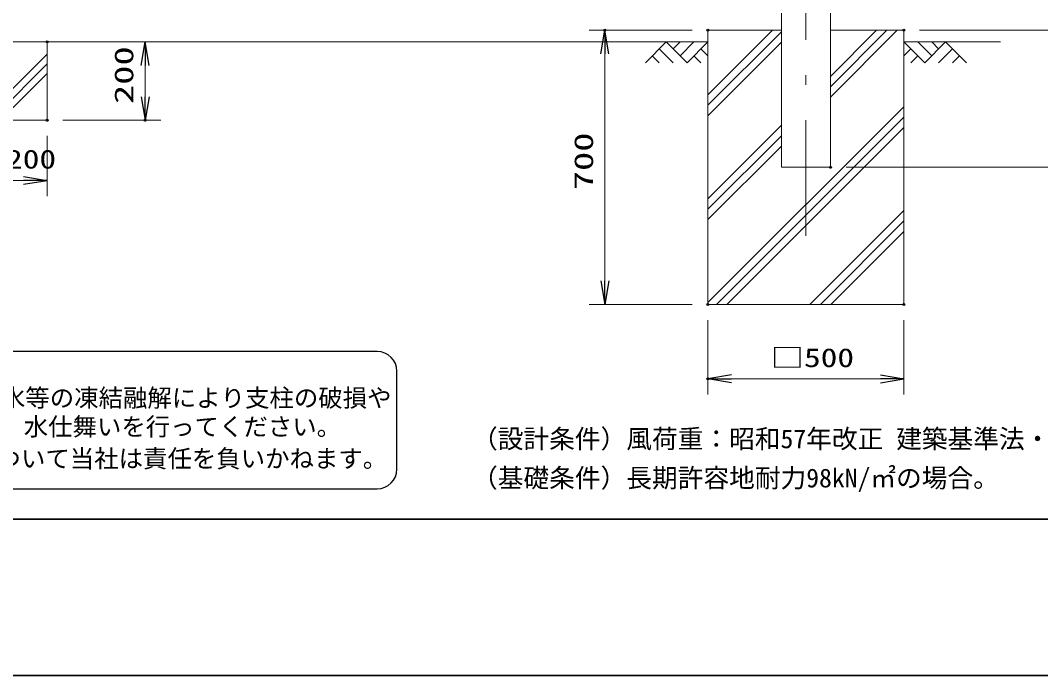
# Model space of a CAD drawing. Units: millimetres, scale not verified. Extents: x -4200 to 4200, y -2970 to 2970.
# Drawn here: x -1231 to 1372, y -2970 to -1298 of the extents above; entities that cross this region are included whole.
import ezdxf
from ezdxf.enums import TextEntityAlignment as Align

# ---------------------------------------------------------------- set-up
doc = ezdxf.new("R2010")
doc.units = ezdxf.units.MM
doc.header["$LTSCALE"] = 10
doc.header["$PDMODE"] = 32
doc.header["$PDSIZE"] = 5
doc.linetypes.add('USER1', pattern=[50.5, 30, -9, 2.5, -9])
for name, color, linetype, lineweight in [('0-0_2', 4, 'Continuous', 18), ('0-1_0', 7, 'Continuous', 25), ('0-3_30', 3, 'USER1', 9), ('0-4_6', 7, 'Continuous', 9), ('0-9_1', 7, 'Continuous', 9), ('0-C_16', 7, 'Continuous', 9), ('1-1_31', 7, 'Continuous', 9), ('1-4_34', 59, 'Continuous', 9), ('1-A_D-TTL-TXT', 2, 'Continuous', 25)]:
    doc.layers.add(name, color=color, linetype=linetype, lineweight=lineweight)
doc.layers.add('0-2_Defpoints', color=7, linetype='Continuous')
doc.styles.add('ＭＳ ゴシック', font='')
doc.styles.get('ＭＳ ゴシック').set_extended_font_data('MS Gothic')

# ---------------------------------------------------------------- blocks, each defined once
blk = doc.blocks.new('_OPEN')
at = {"layer": '0-1_0'}
blk.add_line((-10, 1.667), (0, 0), dxfattribs=at)
blk.add_lwpolyline([(-10, -1.667), (0, 0), (-10, 0)], dxfattribs=at)
blk = doc.blocks.new('G22')
at = {"layer": '1-4_34'}
for p, q in [((43790.7, 15952.9), (43258.6, 15420.7)), ((43790.7, 15952.9), (44322.8, 15420.7)), ((43967.2, 15774.6), (44145.5, 15952.9)), ((44145.5, 15598.1), (44500.2, 15952.9)), ((44322.8, 15420.7), (44855, 15952.9)), ((43613.4, 15775.5), (43969.7, 15420.7)), ((44677.6, 15775.5), (44855, 15598.9)), ((43436, 15598.1), (43614.2, 15420.7)), ((44500.2, 15598.1), (44678.4, 15420.7))]:
    blk.add_line(p, q, dxfattribs=at)
blk = doc.blocks.new('G21')
at = {"layer": '0-1_0'}
blk.add_blockref('G22', (0, 0), dxfattribs=at)
blk = doc.blocks.new('G24')
at = {"layer": '1-4_34'}
for p, q in [((50387.1, 15420.7), (49855, 15952.9)), ((50564.5, 15598.1), (50209.7, 15952.9)), ((50919.2, 15952.9), (50387.1, 15420.7)), ((50742.8, 15774.6), (50564.5, 15952.9)), ((50919.2, 15952.9), (51451.3, 15420.7)), ((50032.3, 15775.5), (49855, 15598.9)), ((51096.6, 15775.5), (50740.2, 15420.7)), ((50209.7, 15598.1), (50031.5, 15420.7)), ((51274, 15598.1), (51095.8, 15420.7))]:
    blk.add_line(p, q, dxfattribs=at)
blk = doc.blocks.new('G23')
at = {"layer": '0-1_0'}
blk.add_blockref('G24', (0, 0), dxfattribs=at)

msp = doc.modelspace()

# ---------------------------------------------------------------- linework, layer by layer
at = {"layer": '0-0_2'}
for p, q in [((483.34, -1322.65), (220.54, -1322.65)), ((1063.34, -1322.65), (1639.89, -1322.65)), ((1063.34, -1322.65), (1499.89, -1322.65)), ((1063.34, -1322.65), (1639.89, -1322.65)), ((-1122.56, -1352.65), (-872.56, -1352.65)), ((260.54, -1962.65), (260.54, -1382.65)), ((-912.56, -1412.65), (-912.56, -1492.65)), ((-1122.56, -1552.65), (-872.56, -1552.65)), ((-1162.56, -1592.65), (-1162.56, -1745.99)), ((875.84, -1672.65), (1639.89, -1672.65)), ((875.84, -1672.65), (1766.89, -1672.65)), ((-1222.56, -1705.99), (-1302.56, -1705.99)), ((483.34, -2022.65), (220.54, -2022.65)), ((523.34, -2062.65), (523.34, -2252.67)), ((1023.34, -2062.65), (1023.34, -2252.67)), ((963.34, -2212.67), (583.34, -2212.67))]:
    msp.add_line(p, q, dxfattribs=at)
at = {"layer": '0-2_Defpoints'}
for p in [(260.54, -1322.65), (523.34, -1322.65), (1023.34, -1322.65), (-1162.56, -1352.65), (-1162.56, -1552.65), (-1162.56, -1552.65), (-912.56, -1552.65), (835.84, -1672.65), (523.34, -2022.65), (523.34, -2022.65), (1023.34, -2022.65), (523.34, -2212.67)]:
    msp.add_point(p, dxfattribs=at)
at = {"layer": '0-3_30'}
msp.add_line((773.34, -37.4), (773.34, -1847.34), dxfattribs=at)
at = {"layer": '0-4_6'}
for p, q in [((710.84, -107.65), (710.84, -1672.65)), ((835.84, -107.65), (835.84, -1672.65))]:
    msp.add_line(p, q, dxfattribs=at)
at = {"layer": '0-9_1'}
for p, q in [((523.34, -1487.86), (688.55, -1322.65)), ((523.34, -1514.37), (710.84, -1326.87)), ((1023.34, -1322.65), (835.84, -1322.65)), ((835.84, -1493.44), (1006.63, -1322.65)), ((835.84, -1466.92), (980.12, -1322.65)), ((835.84, -1440.41), (953.6, -1322.65)), ((1023.34, -2022.65), (1023.34, -1322.65)), ((523.34, -1352.65), (-2976.66, -1352.65)), ((523.34, -1540.89), (710.84, -1353.39)), ((1023.34, -1352.65), (1269.55, -1352.65)), ((-1331.28, -1552.65), (-1162.56, -1383.93)), ((-1306.58, -1552.65), (-1162.56, -1408.63)), ((-1281.87, -1552.65), (-1162.56, -1433.34)), ((523.34, -2017.96), (1023.34, -1517.96)), ((545.17, -2022.65), (1023.34, -1544.47)), ((523.34, -1752.91), (710.84, -1565.41)), ((571.68, -2022.65), (1023.34, -1570.99)), ((523.34, -1779.42), (710.84, -1591.92)), ((523.34, -1805.94), (710.84, -1618.44)), ((783.7, -2022.65), (1023.34, -1783.01)), ((810.22, -2022.65), (1023.34, -1809.53)), ((836.73, -2022.65), (1023.34, -1836.04)), ((523.34, -2022.65), (1023.34, -2022.65))]:
    msp.add_line(p, q, dxfattribs=at)
at = {"layer": '0-9_1', "lineweight": 30}
for p, q in [((-3799.74, -2570.37), (3799.26, -2570.37)), ((-4200.24, -2969.87), (4199.76, -2969.87))]:
    msp.add_line(p, q, dxfattribs=at)
at = {"layer": '0-9_1'}
msp.add_lwpolyline([(710.84, -1322.65), (523.34, -1322.65), (523.34, -2022.65)], dxfattribs=at)
at = {"layer": '0-C_16'}
msp.add_line((710.84, -1672.65), (835.84, -1672.65), dxfattribs=at)
at = {"layer": '1-1_31'}
msp.add_lwpolyline([(-1362.56, -1552.65), (-1162.56, -1552.65), (-1162.56, -1352.65), (-1362.56, -1352.65)], close=True, dxfattribs=at)
at = {"layer": '1-A_D-TTL-TXT'}
for p, q in [((-320.21, -2142.95), (-2765.76, -2142.95)), ((-270.21, -2442.95), (-270.21, -2192.95)), ((-2765.76, -2492.95), (-320.21, -2492.95))]:
    msp.add_line(p, q, dxfattribs=at)
for centre, start, end in [((-320.21, -2192.95), 0, 90), ((-320.21, -2442.95), 270, 0)]:
    msp.add_arc(centre, 50, start, end, dxfattribs=at)

# ---------------------------------------------------------------- block references
at = {"layer": '0-0_2', "xscale": 6, "yscale": 6}
for p, rotation in [((260.54, -1322.65), 90), ((-912.56, -1352.65), 90), ((-912.56, -1552.65), 270), ((260.54, -2022.65), 270), ((523.34, -2212.67), 180)]:
    msp.add_blockref('_OPEN', p, dxfattribs=dict(at, rotation=rotation))
for p in [(-1162.56, -1705.99), (1023.34, -2212.67)]:
    msp.add_blockref('_OPEN', p, dxfattribs=at)
at = {"layer": '0-1_0', "xscale": 0.1, "yscale": 0.1}
for name in ['G21', 'G23']:
    msp.add_blockref(name, (-3962.16, -2947.93), dxfattribs=at)

# ---------------------------------------------------------------- texts
at = {"layer": '0-0_2', "style": 'ＭＳ ゴシック', "width": 1.5}
for s, p in [('200', (-928.31, -1510.98)), ('700', (244.79, -1730.98))]:
    msp.add_text(s, height=48.09, rotation=90, dxfattribs=at).set_placement(p, align=Align.BOTTOM_LEFT)
at = {"layer": '0-0_2', "style": 'ＭＳ ゴシック', "width": 1.3}
for s, p in [('□200', (-1352.56, -1690.24)), ('□500', (683.34, -2196.99))]:
    msp.add_text(s, height=48.09, dxfattribs=at).set_placement(p, align=Align.BOTTOM_LEFT)
at = {"layer": '1-A_D-TTL-TXT', "color": 7, "style": 'ＭＳ ゴシック'}
for s, height, p in [('凍結の恐れがある場所への設置は、内部に溜まった雨水等の凍結融解により支柱の破損や', 45.67, (-2775.57, -2297.63)), ('コンクリート基礎の破損の恐れがありますので施工時、水仕舞いを行ってください。', 45.67, (-2779.68, -2371.05)), ('（設計条件）風荷重：昭和57年改正 建築基準法・同施行令に基づく風圧力に準拠。', 48.09, (-78.46, -2403.97)), ('施工による水仕舞い不備で起こる支柱・基礎の破損について当社は責任を負いかねます。 ', 45.67, (-2786.68, -2452.54)), ('（基礎条件）長期許容地耐力98kN/㎡の場合。', 48.09, (-78.46, -2503.97))]:
    msp.add_text(s, height=height, dxfattribs=at).set_placement(p, align=Align.BOTTOM_LEFT)

doc.saveas('drawing.dxf')
